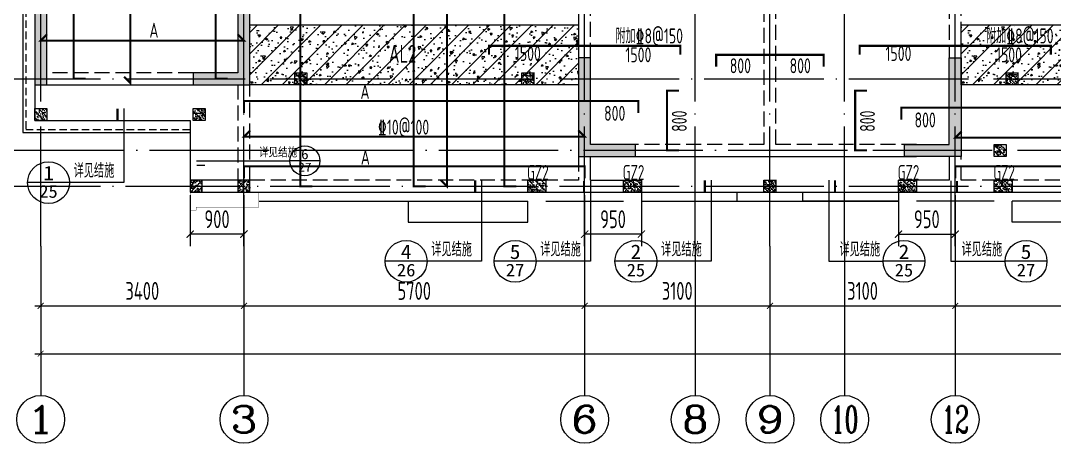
# Model space of a CAD drawing. Extents: x 826826 to 1642106, y -156213 to 399140.
# Drawn here: x 1285426 to 1302719, y 253626 to 260697 of the extents above; entities that cross this region are included whole.
import ezdxf
from ezdxf.enums import TextEntityAlignment as Align

# ---------------------------------------------------------------- set-up
doc = ezdxf.new("R2010")
doc.units = 0
doc.header["$LTSCALE"] = 1000
for name, pattern in [('DASH', [0.35, 0.25, -0.1]), ('DOTE', [2.42, 2, -0.2, 0.02, -0.2]), ('HIDDEN', [0.375, 0.25, -0.125])]:
    doc.linetypes.add(name, pattern=pattern)
doc.layers.get('0').update_dxf_attribs({"linetype": 'CONTINUOUS'})
doc.layers.get('DEFPOINTS').update_dxf_attribs({"linetype": 'CONTINUOUS'})
for name, color, linetype in [('A-AXIS', 1, 'CONTINUOUS'), ('A-DOTE', 10, 'DOTE'), ('AXIS_TEXT', 4, 'CONTINUOUS'), ('BEAM', 4, 'DASH'), ('DIM_IDEN', 67, 'CONTINUOUS'), ('PUB_TEXT', 2, 'CONTINUOUS'), ('ROOF', 183, 'CONTINUOUS'), ('S-B板边线', 2, 'CONTINUOUS'), ('S-B板配筋', 6, 'CONTINUOUS'), ('S-B板配筋号', 7, 'CONTINUOUS'), ('S-L主梁线', 4, 'DASH'), ('S-Q墙填充', 252, 'CONTINUOUS'), ('S-Q墙实线', 6, 'CONTINUOUS'), ('S-Q墙标注', 3, 'CONTINUOUS'), ('S-Y一般标注', 3, 'CONTINUOUS'), ('S-构造柱', 212, 'CONTINUOUS'), ('S-构造柱编号', 130, 'CONTINUOUS'), ('TEXT', 2, 'CONTINUOUS'), ('看线', 251, 'CONTINUOUS')]:
    doc.layers.add(name, color=color, linetype=linetype)
doc.layers.add('配箍校核', color=34, linetype='CONTINUOUS', plot=False)
doc.styles.add('_TCH_AXIS', font='COMPLEX', dxfattribs={"bigfont": 'GBCBIG'})
doc.styles.add('_TCH_LABEL', font='simhei.ttf')
doc.styles.add('COMPLEX', font='COMPLEX')
doc.styles.add('TSSD_DIMENSION', font='Tssdeng.shx', dxfattribs={"width": 0.7, "bigfont": 'tssdchn.shx'})
doc.styles.add('TSSD_REIN', font='tssdeng.shx', dxfattribs={"width": 0.7, "height": 300, "bigfont": 'tssdchn.shx'})
doc.styles.add('结构文字', font='zstxt.shx', dxfattribs={"width": 0.7, "bigfont": 'zshz.shx'})
doc.dimstyles.new('STRUCK', dxfattribs={"dimtxt": 400, "dimasz": 121, "dimexe": 200, "dimexo": 150, "dimgap": 115, "dimtad": 1, "dimdec": 0, "dimdsep": 46, "dimtxsty": '结构文字', "dimblk": 'ARCHTICK', "dimcen": 400, "dimclrd": 3, "dimclre": 3, "dimclrt": 7, "dimadec": 0, "dimazin": 0, "dimtfac": 1, "dimtdec": 0, "dimtix": 1, "dimtmove": 2, "dimatfit": 3, "dimldrblk": '_DIMX', "dimfxl": 0, "dimtolj": 1, "dimtzin": 0, "dimarcsym": 0})
doc.dimstyles.new('TSSD_100_100$0', dxfattribs={"dimtxt": 300, "dimasz": 80, "dimexe": 100, "dimexo": 250, "dimgap": 100, "dimtad": 1, "dimdec": 0, "dimzin": 0, "dimdsep": 46, "dimtxsty": 'TSSD_DIMENSION', "dimblk": 'ARCHTICK', "dimcen": 0, "dimdle": 100, "dimclrd": 3, "dimclre": 3, "dimclrt": 7, "dimadec": 0, "dimazin": 0, "dimtfac": 1, "dimtdec": 0, "dimtix": 1, "dimtmove": 2, "dimatfit": 3, "dimldrblk": 'ARCHTICK', "dimfxl": 0, "dimtolj": 1, "dimtzin": 0, "dimarcsym": 0})

# ---------------------------------------------------------------- blocks, each defined once
blk = doc.blocks.new('_ArchTick')
at = {"color": 0, "linetype": 'ByBlock', "const_width": 0.15}
blk.add_lwpolyline([(-0.5, -0.5), (0.5, 0.5)], dxfattribs=at)
blk = doc.blocks.new('*D60')
at = {"layer": 'DEFPOINTS', "color": 0}
for p in [(740721, 333282), (744121, 333282), (744121, 332282)]:
    blk.add_point(p, dxfattribs=at)
at = {"layer": 'S-Y一般标注', "color": 0, "lineweight": -2}
for p, q in [((740721, 333032), (740721, 332182)), ((744121, 333032), (744121, 332182)), ((740621, 332282), (744221, 332282))]:
    blk.add_line(p, q, dxfattribs=at)
at = {"layer": 'S-Y一般标注', "color": 0, "lineweight": -2, "xscale": 100, "yscale": 100, "zscale": 100, "rotation": 180}
blk.add_blockref('_ArchTick', (740721, 332282), dxfattribs=at)
at = {"layer": 'S-Y一般标注', "color": 0, "lineweight": -2, "xscale": 100, "yscale": 100, "zscale": 100}
blk.add_blockref('_ArchTick', (744121, 332282), dxfattribs=at)
at = {"layer": 'S-Y一般标注', "color": 7, "insert": (742421, 332532), "char_height": 300, "attachment_point": 5, "style": 'TSSD_DIMENSION'}
blk.add_mtext('\\A1;3400', dxfattribs=at)
blk = doc.blocks.new('*D61')
at = {"layer": 'DEFPOINTS', "color": 0}
for p in [(744121, 333282), (749821, 333282), (749821, 332282)]:
    blk.add_point(p, dxfattribs=at)
at = {"layer": 'S-Y一般标注', "color": 0, "lineweight": -2}
for p, q in [((744121, 333032), (744121, 332182)), ((749821, 333032), (749821, 332182)), ((744021, 332282), (749921, 332282))]:
    blk.add_line(p, q, dxfattribs=at)
at = {"layer": 'S-Y一般标注', "color": 0, "lineweight": -2, "xscale": 100, "yscale": 100, "zscale": 100, "rotation": 180}
blk.add_blockref('_ArchTick', (744121, 332282), dxfattribs=at)
at = {"layer": 'S-Y一般标注', "color": 0, "lineweight": -2, "xscale": 100, "yscale": 100, "zscale": 100}
blk.add_blockref('_ArchTick', (749821, 332282), dxfattribs=at)
at = {"layer": 'S-Y一般标注', "color": 7, "insert": (746971, 332532), "char_height": 300, "attachment_point": 5, "style": 'TSSD_DIMENSION'}
blk.add_mtext('\\A1;5700', dxfattribs=at)
blk = doc.blocks.new('*D62')
at = {"layer": 'DEFPOINTS', "color": 0}
for p in [(749821, 333282), (752921, 333282), (752921, 332282)]:
    blk.add_point(p, dxfattribs=at)
at = {"layer": 'S-Y一般标注', "color": 0, "lineweight": -2}
for p, q in [((749821, 333032), (749821, 332182)), ((752921, 333032), (752921, 332182)), ((749721, 332282), (753021, 332282))]:
    blk.add_line(p, q, dxfattribs=at)
at = {"layer": 'S-Y一般标注', "color": 0, "lineweight": -2, "xscale": 100, "yscale": 100, "zscale": 100, "rotation": 180}
blk.add_blockref('_ArchTick', (749821, 332282), dxfattribs=at)
at = {"layer": 'S-Y一般标注', "color": 0, "lineweight": -2, "xscale": 100, "yscale": 100, "zscale": 100}
blk.add_blockref('_ArchTick', (752921, 332282), dxfattribs=at)
at = {"layer": 'S-Y一般标注', "color": 7, "insert": (751371, 332532), "char_height": 300, "attachment_point": 5, "style": 'TSSD_DIMENSION'}
blk.add_mtext('\\A1;3100', dxfattribs=at)
blk = doc.blocks.new('*D63')
at = {"layer": 'DEFPOINTS', "color": 0}
for p in [(752921, 333282), (756021, 333282), (756021, 332282)]:
    blk.add_point(p, dxfattribs=at)
at = {"layer": 'S-Y一般标注', "color": 0, "lineweight": -2}
for p, q in [((752921, 333032), (752921, 332182)), ((756021, 333032), (756021, 332182)), ((752821, 332282), (756121, 332282))]:
    blk.add_line(p, q, dxfattribs=at)
at = {"layer": 'S-Y一般标注', "color": 0, "lineweight": -2, "xscale": 100, "yscale": 100, "zscale": 100, "rotation": 180}
blk.add_blockref('_ArchTick', (752921, 332282), dxfattribs=at)
at = {"layer": 'S-Y一般标注', "color": 0, "lineweight": -2, "xscale": 100, "yscale": 100, "zscale": 100}
blk.add_blockref('_ArchTick', (756021, 332282), dxfattribs=at)
at = {"layer": 'S-Y一般标注', "color": 7, "insert": (754471, 332532), "char_height": 300, "attachment_point": 5, "style": 'TSSD_DIMENSION'}
blk.add_mtext('\\A1;3100', dxfattribs=at)
blk = doc.blocks.new('*D64')
at = {"layer": 'DEFPOINTS', "color": 0}
for p in [(756021, 333282), (761721, 333282), (761721, 332282)]:
    blk.add_point(p, dxfattribs=at)
at = {"layer": 'S-Y一般标注', "color": 0, "lineweight": -2}
for p, q in [((756021, 333032), (756021, 332182)), ((761721, 333032), (761721, 332182)), ((755921, 332282), (761821, 332282))]:
    blk.add_line(p, q, dxfattribs=at)
at = {"layer": 'S-Y一般标注', "color": 0, "lineweight": -2, "xscale": 100, "yscale": 100, "zscale": 100, "rotation": 180}
blk.add_blockref('_ArchTick', (756021, 332282), dxfattribs=at)
at = {"layer": 'S-Y一般标注', "color": 0, "lineweight": -2, "xscale": 100, "yscale": 100, "zscale": 100}
blk.add_blockref('_ArchTick', (761721, 332282), dxfattribs=at)
at = {"layer": 'S-Y一般标注', "color": 7, "insert": (758871, 332532), "char_height": 300, "attachment_point": 5, "style": 'TSSD_DIMENSION'}
blk.add_mtext('\\A1;5700', dxfattribs=at)
blk = doc.blocks.new('*D66')
at = {"layer": 'DEFPOINTS', "color": 0}
for p in [(740721, 333282), (789521, 333282), (789521, 331482)]:
    blk.add_point(p, dxfattribs=at)
at = {"layer": 'S-Y一般标注', "color": 0, "lineweight": -2}
for p, q in [((740721, 333032), (740721, 331382)), ((789521, 333032), (789521, 331382)), ((740621, 331482), (789621, 331482))]:
    blk.add_line(p, q, dxfattribs=at)
at = {"layer": 'S-Y一般标注', "color": 0, "lineweight": -2, "xscale": 100, "yscale": 100, "zscale": 100, "rotation": 180}
blk.add_blockref('_ArchTick', (740721, 331482), dxfattribs=at)
at = {"layer": 'S-Y一般标注', "color": 0, "lineweight": -2, "xscale": 100, "yscale": 100, "zscale": 100}
blk.add_blockref('_ArchTick', (789521, 331482), dxfattribs=at)
at = {"layer": 'S-Y一般标注', "color": 7, "insert": (765121, 331732), "char_height": 300, "attachment_point": 5, "style": 'TSSD_DIMENSION'}
blk.add_mtext('\\A1;48800', dxfattribs=at)
blk = doc.blocks.new('_AXISO')
blk.add_circle((0, 0), 0.5)
at = {"layer": 'AXIS_TEXT', "style": 'COMPLEX', "width": 1.041667}
blk.add_attdef('A', text='', height=0.56, dxfattribs=at).set_placement((-0.25, -0.28), (0.25, -0.28), align=Align.FIT)
blk = doc.blocks.new('20210802.04393463')
at = {"color": 30, "const_width": 8}
blk.add_lwpolyline([(2800, 500), (2800, 200), (2900, 200), (2900, 250), (3950, 250), (3950, 500)], dxfattribs=at)
at = {"layer": '看线', "color": 201}
blk.add_lwpolyline([(10000, 12200), (10000, 10350), (10800, 10350), (10800, 8700), (9700, 8700), (9700, 9800), (7300, 9800), (7300, 10800), (1800, 10800), (1800, 9800), (0, 9800), (0, 1500), (2800, 1500)], dxfattribs=at)
at = {"layer": '看线', "color": 201, "linetype": 'HIDDEN', "ltscale": 0.5}
blk.add_lwpolyline([(10050, 12200), (10050, 10400), (10850, 10400), (10850, 8650), (9650, 8650), (9650, 9750), (7250, 9750), (7250, 10750), (1850, 10750), (1850, 9750), (50, 9750), (50, 1550), (2800, 1550)], dxfattribs=at)
at = {"layer": '看线', "color": 202, "ltscale": 0.5}
for points in [[(2800, 1500), (2800, 500)], [(3950, 350), (8450, 350)], [(6450, 350), (6450, 0), (8450, 0), (8450, 350)], [(8750, 350), (10050, 350)], [(10350, 500), (10350, 350), (11950, 350), (11950, 500)], [(10350, 350), (14650, 350)], [(14650, 500), (14650, 350), (13050, 350), (13050, 500)], [(16250, 350), (14950, 350)], [(18550, 350), (18550, 0), (16550, 0), (16550, 350)], [(21050, 350), (16550, 350)]]:
    blk.add_lwpolyline(points, dxfattribs=at)
blk = doc.blocks.new('20210805.12141193')
at = {"layer": 'DIM_IDEN'}
for p, q in [((3706, 3405), (3706, 2166)), ((4923, 2530), (5370, 2530)), ((5370, 2530), (6486, 2530)), ((6986, 2530), (6486, 2530)), ((2797, 2166), (2097, 2166)), ((3706, 2166), (2797, 2166)), ((9689, 2205), (9689, 850)), ((11512, 2195), (11512, 850)), ((13532, 2205), (13532, 850)), ((15499, 2205), (15499, 850)), ((17542, 2195), (17542, 850)), ((8780, 850), (8080, 850)), ((9689, 850), (8780, 850)), ((10603, 850), (9903, 850)), ((11512, 850), (10603, 850)), ((12623, 850), (11923, 850)), ((13532, 850), (12623, 850)), ((15499, 850), (16408, 850)), ((17108, 850), (16408, 850)), ((17542, 850), (18451, 850)), ((19151, 850), (18451, 850))]:
    blk.add_line(p, q, dxfattribs=at)
for points, const_width in [([(3601, 3405), (3601, 3205)], 35), ([(4923, 2455), (5066, 2455)], 25), ([(9584, 2205), (9584, 2005)], 35), ([(11407, 2195), (11407, 1995)], 35), ([(13427, 2205), (13427, 2005)], 35), ([(15604, 2205), (15604, 2005)], 35), ([(17647, 2195), (17647, 1995)], 35)]:
    blk.add_lwpolyline(points, dxfattribs=dict(at, const_width=const_width))
for centre, radius in [((6736, 2530), 250), ((2447, 2166), 350), ((8430, 850), 350), ((10253, 850), 350), ((12273, 850), 350), ((16758, 850), 350), ((18801, 850), 350)]:
    blk.add_circle(centre, radius, dxfattribs=at)
at = {"layer": 'PUB_TEXT', "style": '_TCH_AXIS'}
for height, p in [(168.8, (5965, 2589)), (236.3, (2867, 2249)), (236.3, (8850, 933)), (236.3, (10673, 933)), (236.3, (12694, 933)), (236.3, (15679, 933)), (236.3, (17721, 933))]:
    blk.add_text('详见结施', height=height, dxfattribs=at).set_placement(p)
at = {"layer": 'PUB_TEXT', "style": '_TCH_LABEL'}
for s, height, width, p, p2 in [('6', 173, 1.011364, (6673, 2558), (6799, 2558)), ('1', 241, 1.034884, (2357, 2205), (2537, 2205)), ('27', 151.1, 1.022989, (6625, 2350), (6847, 2350)), ('25', 212.7, 1.00565, (2293, 1913), (2601, 1913)), ('4', 241, 1.034884, (8340, 889), (8520, 889)), ('5', 241, 1.028902, (10163, 889), (10342, 889)), ('2', 241, 1.022989, (12185, 889), (12362, 889)), ('2', 241, 1.022989, (16669, 889), (16847, 889)), ('5', 241, 1.028902, (18711, 889), (18890, 889)), ('26', 211.6, 1.022989, (8274, 598), (8586, 598)), ('27', 211.6, 1.022989, (10097, 598), (10408, 598)), ('25', 212.7, 1.00565, (12120, 597), (12427, 597)), ('25', 212.7, 1.00565, (16604, 597), (16912, 597)), ('27', 211.6, 1.022989, (18645, 598), (18956, 598))]:
    blk.add_text(s, height=height, dxfattribs=dict(at, width=width)).set_placement(p, p2, align=Align.FIT)
blk = doc.blocks.new('20210810.05000656')
at = {"layer": 'S-Q墙填充'}
h = blk.add_hatch(color=252, dxfattribs=at)
h.dxf.hatch_style = 1
h.paths.add_polyline_path([(-1468088, -61433), (-1468088, -59783), (-1468288, -59783), (-1468288, -61433)])
h = blk.add_hatch(color=252, dxfattribs=at)
h.dxf.hatch_style = 1
h.paths.add_polyline_path([(-1464688, -59783), (-1464888, -59783), (-1464888, -59783), (-1464888, -61233), (-1465538, -61233), (-1465638, -61233), (-1465638, -61433), (-1465638, -61433), (-1465538, -61433), (-1464688, -61433)])
h = blk.add_hatch(color=252, dxfattribs=at)
h.dxf.hatch_style = 1
h.paths.add_polyline_path([(-1459188, -62633), (-1458238, -62633), (-1458238, -62433), (-1458988, -62433), (-1458988, -60983), (-1459188, -60983)])
h = blk.add_hatch(color=252, dxfattribs=at)
h.dxf.hatch_style = 1
h.paths.add_polyline_path([(-1452788, -62633), (-1453738, -62633), (-1453738, -62433), (-1452988, -62433), (-1452988, -60983), (-1452788, -60983)])
at = {"layer": 'S-L主梁线', "linetype": 'DASH', "lineweight": 18}
for p, q in [((-1459188, -57033), (-1459188, -60983)), ((-1458988, -60983), (-1458988, -56933)), ((-1452988, -56933), (-1452988, -60983)), ((-1452788, -60983), (-1452788, -57033)), ((-1456088, -59433), (-1456088, -62433)), ((-1455888, -62433), (-1455888, -59433)), ((-1465638, -61233), (-1468088, -61233)), ((-1464888, -61433), (-1464888, -63033)), ((-1464688, -63033), (-1464688, -61433)), ((-1456088, -62433), (-1458438, -62433)), ((-1453538, -62433), (-1455888, -62433)), ((-1459188, -62633), (-1459188, -63033)), ((-1452788, -63033), (-1452788, -62633)), ((-1459188, -63033), (-1464688, -63033)), ((-1447288, -63033), (-1452788, -63033))]:
    blk.add_line(p, q, dxfattribs=at)
at = {"layer": 'S-L主梁线', "linetype": 'ByBlock', "lineweight": 18}
for p, q in [((-1468088, -61433), (-1465638, -61433)), ((-1458988, -63033), (-1458988, -62633)), ((-1458438, -62633), (-1455988, -62633)), ((-1455988, -62633), (-1453538, -62633)), ((-1452988, -62633), (-1452988, -63033)), ((-1465688, -63033), (-1465688, -63233)), ((-1464888, -63033), (-1465688, -63033)), ((-1458988, -63033), (-1458138, -63033)), ((-1458138, -63233), (-1458138, -63033)), ((-1452988, -63033), (-1453838, -63033)), ((-1453838, -63233), (-1453838, -63033)), ((-1465688, -63233), (-1458138, -63233)), ((-1453838, -63233), (-1446288, -63233))]:
    blk.add_line(p, q, dxfattribs=at)
at = {"layer": 'S-Q墙实线'}
for points in [[(-1468088, -61433), (-1468088, -59783), (-1468288, -59783), (-1468288, -61433)], [(-1465638, -61433), (-1464688, -61433), (-1464688, -59783), (-1464888, -59783), (-1464888, -61233), (-1465638, -61233), (-1465638, -61233), (-1465638, -61433)], [(-1459188, -62633), (-1458238, -62633), (-1458238, -62433), (-1458988, -62433), (-1458988, -60983), (-1459188, -60983)], [(-1452788, -62633), (-1453738, -62633), (-1453738, -62433), (-1452988, -62433), (-1452988, -60983), (-1452788, -60983)]]:
    blk.add_lwpolyline(points, close=True, dxfattribs=at)
blk = doc.blocks.new('20210810.05042432')
at = {"layer": 'S-B板边线'}
for points in [[(-1468288, -61433), (-1468288, -62033), (-1465688, -62033), (-1465688, -63233), (-1464888, -63233)], [(-1458988, -63233), (-1452988, -63233)]]:
    blk.add_lwpolyline(points, dxfattribs=at)
blk = doc.blocks.new('20210730.02141516')
at = {"layer": 'S-构造柱'}
h = blk.add_hatch(dxfattribs=at)
h.set_pattern_fill('ARMORED', color=256, scale=15, angle=-90, style=0)
h.set_pattern_definition([(320, (-154189.41, 3278673.45), (-9.4128202, -107.5890274), [11.25, -123.75]), (265, (-154189.41, 3278673.45), (112.82882, 20.8127), [9, -99]), (10.4514, (-154190.19, 3278664.49), (103.4159313, -86.7764073), [9.5610285, -105.1713168]), (316.1842, (-154159.41, 3278673.45), (-24.827852, -160.0861573), [16.875, -185.625]), (6.6356, (-154161.48, 3278660.11), (146.117681, -140.199406), [14.341543, -157.75695]), (261.1842, (-154159.41, 3278673.45), (146.11779, -140.199292), [13.5, -148.5]), (291, (-154166.91, 3278658.45), (-60.3928336, -89.5360578), [11.25, -123.75]), (236, (-154166.91, 3278658.45), (108.7725068, -36.4972998), [9, -99]), (341.4514, (-154171.94, 3278650.99), (48.3795745, -126.0333943), [9.5610285, -105.1713168]), (307.5, (-154189.41, 3278673.454), (49.93407807, -1.8239783), [0, -97.8, 0, -100.5, 0, -99.375]), (277.5, (-154189.41, 3278673.454), (59.1617568, -39.4604306), [0, -57.3, 0, -95.55, 0, -37.875]), (237.5, (-154189.41, 3278706.904), (-3.38323076, -80.07336543), [0, -37.5, 0, -117, 0, -155.25]), (227.5, (-154189.41, 3278721.904), (15.0157473, -87.4779254), [0, -48.75, 0, -77.7, 0, -110.25]), (315, (-154189.41, 3278673.454), (53.0330086, 53.0330086), [])])
h.paths.add_polyline_path([(200, 200), (200, 0), (0, 0), (0, 200)])
blk.add_lwpolyline([(200, 200), (200, 0), (0, 0), (0, 200)], close=True, dxfattribs=at)
blk = doc.blocks.new('20210809.18224761')
at = {"layer": 'S-构造柱'}
h = blk.add_hatch(dxfattribs=at)
h.set_pattern_fill('ARMORED', color=256, scale=15, angle=-90, style=0)
h.set_pattern_definition([(320, (-154189.41, 3278673.45), (-9.4128202, -107.5890274), [11.25, -123.75]), (265, (-154189.41, 3278673.45), (112.82882, 20.8127), [9, -99]), (10.4514, (-154190.19, 3278664.49), (103.4159313, -86.7764073), [9.5610285, -105.1713168]), (316.1842, (-154159.41, 3278673.45), (-24.827852, -160.0861573), [16.875, -185.625]), (6.6356, (-154161.48, 3278660.11), (146.117681, -140.199406), [14.341543, -157.75695]), (261.1842, (-154159.41, 3278673.45), (146.11779, -140.199292), [13.5, -148.5]), (291, (-154166.91, 3278658.45), (-60.3928336, -89.5360578), [11.25, -123.75]), (236, (-154166.91, 3278658.45), (108.7725068, -36.4972998), [9, -99]), (341.4514, (-154171.94, 3278650.99), (48.3795745, -126.0333943), [9.5610285, -105.1713168]), (307.5, (-154189.41, 3278673.454), (49.93407807, -1.8239783), [0, -97.8, 0, -100.5, 0, -99.375]), (277.5, (-154189.41, 3278673.454), (59.1617568, -39.4604306), [0, -57.3, 0, -95.55, 0, -37.875]), (237.5, (-154189.41, 3278706.904), (-3.38323076, -80.07336543), [0, -37.5, 0, -117, 0, -155.25]), (227.5, (-154189.41, 3278721.904), (15.0157473, -87.4779254), [0, -48.75, 0, -77.7, 0, -110.25]), (315, (-154189.41, 3278673.454), (53.0330086, 53.0330086), [])])
h.paths.add_polyline_path([(300, 200), (300, 0), (0, 0), (0, 200)])
blk.add_lwpolyline([(300, 200), (300, 0), (0, 0), (0, 200)], close=True, dxfattribs=at)
blk = doc.blocks.new('20210809.18235135')
at = {"layer": '配箍校核'}
blk.add_blockref('20210809.18224761', (12, 0), dxfattribs=at)
at = {"layer": 'S-构造柱编号', "color": 2, "linetype": 'ByBlock', "style": 'TSSD_REIN', "width": 0.65}
blk.add_text('GZ2', height=250, dxfattribs=at).set_placement((0, 206, 0))
blk = doc.blocks.new('*D2644')
at = {"layer": 'DEFPOINTS', "color": 0}
for p in [(1288261, 257926), (1289161, 257926), (1288261, 257126)]:
    blk.add_point(p, dxfattribs=at)
at = {"layer": 'S-Q墙标注', "color": 3, "lineweight": -2}
for p, q in [((1288261, 257776), (1288261, 256926)), ((1289161, 257776), (1289161, 256926)), ((1289161, 257126), (1288261, 257126))]:
    blk.add_line(p, q, dxfattribs=at)
at = {"layer": 'S-Q墙标注', "color": 3, "lineweight": -2, "xscale": 121, "yscale": 121, "zscale": 121, "rotation": 180}
blk.add_blockref('_ArchTick', (1288261, 257126), dxfattribs=at)
at = {"layer": 'S-Q墙标注', "color": 3, "lineweight": -2, "xscale": 121, "yscale": 121, "zscale": 121}
blk.add_blockref('_ArchTick', (1289161, 257126), dxfattribs=at)
at = {"layer": 'S-Q墙标注', "color": 7, "insert": (1288711, 257376), "char_height": 300, "attachment_point": 5, "style": 'TSSD_REIN'}
blk.add_mtext('\\A1;900', dxfattribs=at)
blk = doc.blocks.new('_DIMX')
blk.add_line((-150, 0), (150, 0))
at = {"const_width": 50}
blk.add_lwpolyline([(-70, -70), (70, 70)], dxfattribs=at)
blk = doc.blocks.new('*D2645')
at = {"layer": 'DEFPOINTS', "color": 0}
for p in [(1294861, 257926), (1295811, 257926), (1294861, 257126)]:
    blk.add_point(p, dxfattribs=at)
at = {"layer": 'S-Q墙标注', "color": 3, "lineweight": -2}
for p, q in [((1294861, 257776), (1294861, 256926)), ((1295811, 257776), (1295811, 256926)), ((1295811, 257126), (1294861, 257126))]:
    blk.add_line(p, q, dxfattribs=at)
at = {"layer": 'S-Q墙标注', "color": 3, "lineweight": -2, "xscale": 121, "yscale": 121, "zscale": 121, "rotation": 180}
blk.add_blockref('_ArchTick', (1294861, 257126), dxfattribs=at)
at = {"layer": 'S-Q墙标注', "color": 3, "lineweight": -2, "xscale": 121, "yscale": 121, "zscale": 121}
blk.add_blockref('_ArchTick', (1295811, 257126), dxfattribs=at)
at = {"layer": 'S-Q墙标注', "color": 7, "insert": (1295336, 257376), "char_height": 300, "attachment_point": 5, "style": 'TSSD_REIN'}
blk.add_mtext('\\A1;950', dxfattribs=at)
blk = doc.blocks.new('*D2647')
at = {"layer": 'DEFPOINTS', "color": 0}
for p in [(1300111, 257926), (1301061, 257926), (1301061, 257126)]:
    blk.add_point(p, dxfattribs=at)
at = {"layer": 'S-Q墙标注', "color": 3, "lineweight": -2}
for p, q in [((1300111, 257776), (1300111, 256926)), ((1301061, 257776), (1301061, 256926)), ((1300111, 257126), (1301061, 257126))]:
    blk.add_line(p, q, dxfattribs=at)
at = {"layer": 'S-Q墙标注', "color": 3, "lineweight": -2, "xscale": 121, "yscale": 121, "zscale": 121, "rotation": 180}
blk.add_blockref('_ArchTick', (1300111, 257126), dxfattribs=at)
at = {"layer": 'S-Q墙标注', "color": 3, "lineweight": -2, "xscale": 121, "yscale": 121, "zscale": 121}
blk.add_blockref('_ArchTick', (1301061, 257126), dxfattribs=at)
at = {"layer": 'S-Q墙标注', "color": 7, "insert": (1300586, 257376), "char_height": 300, "attachment_point": 5, "style": 'TSSD_REIN'}
blk.add_mtext('\\A1;950', dxfattribs=at)
blk = doc.blocks.new('20210801.08473688')
at = {"layer": 'A-AXIS'}
for p, q in [((4300, 3300), (4300, 800)), ((7700, 3300), (7700, 800)), ((13400, 3300), (13400, 800)), ((15250, 3300), (15250, 800)), ((16500, 3300), (16500, 800)), ((17750, 3300), (17750, 800)), ((19600, 3300), (19600, 800))]:
    blk.add_line(p, q, dxfattribs=at)
at = {"layer": 'A-DOTE'}
for p, q in [((4300, 3300), (4300, 19800)), ((13400, 3300), (13400, 19800)), ((19600, 3300), (19600, 19800)), ((7700, 3300), (7700, 10500)), ((15250, 3300), (15250, 10200)), ((17750, 3300), (17750, 10200)), ((16500, 3300), (16500, 8100)), ((3300, 6100), (54100, 6100)), ((54100, 4900), (3300, 4900)), ((3300, 4300), (54100, 4300))]:
    blk.add_line(p, q, dxfattribs=at)
at = {"layer": 'A-AXIS'}
ref = blk.add_blockref('_AXISO', (4300, 400), dxfattribs=dict(at, xscale=800, yscale=800, zscale=800))
ref.add_attrib('A', '1', dxfattribs={"layer": 'AXIS_TEXT', "height": 452.5, "style": '_TCH_AXIS', "width": 2.333333}).set_placement((4073.7, 173.7), (4526.3, 173.7), align=Align.FIT)
ref = blk.add_blockref('_AXISO', (7700, 400), dxfattribs=dict(at, xscale=800, yscale=800, zscale=800))
ref.add_attrib('A', '3', dxfattribs={"layer": 'AXIS_TEXT', "height": 452.5, "style": '_TCH_AXIS', "width": 1.5}).set_placement((7473.7, 173.7), (7926.3, 173.7), align=Align.FIT)
ref = blk.add_blockref('_AXISO', (13400, 400), dxfattribs=dict(at, xscale=800, yscale=800, zscale=800))
ref.add_attrib('A', '6', dxfattribs={"layer": 'AXIS_TEXT', "height": 452.5, "style": '_TCH_AXIS', "width": 1.5}).set_placement((13173.7, 173.7), (13626.3, 173.7), align=Align.FIT)
ref = blk.add_blockref('_AXISO', (15250, 400), dxfattribs=dict(at, xscale=800, yscale=800, zscale=800))
ref.add_attrib('A', '8', dxfattribs={"layer": 'AXIS_TEXT', "height": 452.5, "style": '_TCH_AXIS', "width": 1.5}).set_placement((15023.7, 173.7), (15476.3, 173.7), align=Align.FIT)
ref = blk.add_blockref('_AXISO', (16500, 400), dxfattribs=dict(at, xscale=800, yscale=800, zscale=800))
ref.add_attrib('A', '9', dxfattribs={"layer": 'AXIS_TEXT', "height": 452.5, "style": '_TCH_AXIS', "width": 1.5}).set_placement((16273.7, 173.7), (16726.3, 173.7), align=Align.FIT)
ref = blk.add_blockref('_AXISO', (17750, 400), dxfattribs=dict(at, xscale=800, yscale=800, zscale=800))
ref.add_attrib('A', '10', dxfattribs={"layer": 'AXIS_TEXT', "height": 452.55, "style": '_TCH_AXIS', "width": 0.724138}).set_placement((17523.7, 173.7), (17976.3, 173.7), align=Align.FIT)
ref = blk.add_blockref('_AXISO', (19600, 400), dxfattribs=dict(at, xscale=800, yscale=800, zscale=800))
ref.add_attrib('A', '12', dxfattribs={"layer": 'AXIS_TEXT', "height": 452.55, "style": '_TCH_AXIS', "width": 0.724138}).set_placement((19373.7, 173.7), (19826.3, 173.7), align=Align.FIT)
at = {"layer": 'S-Y一般标注'}
for p1, p2, distance, picture, middle in [((4300, 3300), (7700, 3300), -1000, '*D60', (6000, 2550)), ((4300, 3300), (53100, 3300), -1800, '*D66', (28700, 1750)), ((7700, 3300), (13400, 3300), -1000, '*D61', (10550, 2550)), ((13400, 3300), (16500, 3300), -1000, '*D62', (14950, 2550)), ((16500, 3300), (19600, 3300), -1000, '*D63', (18050, 2550)), ((19600, 3300), (25300, 3300), -1000, '*D64', (22450, 2550))]:
    dim = blk.add_aligned_dim(p1=p1, p2=p2, distance=distance, dimstyle='TSSD_100_100$0', override={"dimasz": 100, "dimclrd": 0, "dimclre": 0}, dxfattribs=at)
    dim.commit()
    dim.dimension.update_dxf_attribs({"geometry": picture, "text_midpoint": middle, "insert": (-736421.3, -329982)})

msp = doc.modelspace()

# ---------------------------------------------------------------- hatches: boundary and pattern name
at = {"layer": 'BEAM', "linetype": 'ByBlock'}
h = msp.add_hatch(dxfattribs=at)
h.set_pattern_fill('ARMORED', color=252, scale=50, angle=180, style=0)
h.set_pattern_definition([(230, (1071589.87, 2174047.63), (-358.63009, 31.376067), [37.5, -412.5]), (175, (1071589.87, 2174047.63), (69.37567, -376.09607), [30, -330]), (280.4514, (1071560, 2174050.24), (-289.25469, -344.71977), [31.870095, -350.571056]), (226.1842, (1071589.87, 2173947.63), (-533.62052, 82.75951), [56.25, -618.75]), (276.6356, (1071545.4, 2173954.5), (-467.33135, -487.05894), [47.80514, -525.8565]), (171.1842, (1071589.9, 2173947.6), (-467.33097, -487.0593), [45, -495]), (201, (1071539.87, 2173972.63), (-298.453526, 201.309445), [37.5, -412.5]), (146, (1071539.87, 2173972.63), (-121.657666, -362.57502), [30, -330]), (251.4514, (1071515, 2173989.4), (-420.111314, -161.26525), [31.870095, -350.571056]), (217.5, (1071589.87, 2174047.63), (-6.079928, -166.446927), [0, -326, 0, -335, 0, -331.25]), (187.5, (1071589.87, 2174047.63), (-131.534769, -197.205856), [0, -191, 0, -318.5, 0, -126.25]), (147.5, (1071701.37, 2174047.63), (-266.911218, 11.277436), [0, -125, 0, -390, 0, -517.5]), (137.5, (1071751.37, 2174047.63), (-291.593085, -50.05249), [0, -162.5, 0, -259, 0, -367.5]), (225, (1071589.87, 2174047.63), (176.776695, -176.776695), [])])
h.paths.add_polyline_path([(1294761.01, 259626.32), (1289261.01, 259626.32), (1289261.01, 260626.32), (1294761.01, 260626.32)])
h = msp.add_hatch(dxfattribs=at)
h.set_pattern_fill('ARMORED', color=252, scale=50, angle=180, style=0)
h.set_pattern_definition([(230, (1083489.87, 2174047.63), (-358.63009, 31.376067), [37.5, -412.5]), (175, (1083489.87, 2174047.63), (69.37567, -376.09607), [30, -330]), (280.4514, (1083460, 2174050.24), (-289.25469, -344.71977), [31.870095, -350.571056]), (226.1842, (1083489.87, 2173947.63), (-533.62052, 82.75951), [56.25, -618.75]), (276.6356, (1083445.4, 2173954.5), (-467.33135, -487.05894), [47.80514, -525.8565]), (171.1842, (1083489.87, 2173947.6), (-467.33097, -487.0593), [45, -495]), (201, (1083439.87, 2173972.63), (-298.453526, 201.309445), [37.5, -412.5]), (146, (1083439.87, 2173972.63), (-121.657666, -362.57502), [30, -330]), (251.4514, (1083415, 2173989.4), (-420.111314, -161.26525), [31.870095, -350.571056]), (217.5, (1083489.87, 2174047.63), (-6.079928, -166.446927), [0, -326, 0, -335, 0, -331.25]), (187.5, (1083489.87, 2174047.63), (-131.534769, -197.205856), [0, -191, 0, -318.5, 0, -126.25]), (147.5, (1083601.37, 2174047.63), (-266.911218, 11.277436), [0, -125, 0, -390, 0, -517.5]), (137.5, (1083651.37, 2174047.63), (-291.593085, -50.05249), [0, -162.5, 0, -259, 0, -367.5]), (225, (1083489.87, 2174047.63), (176.776695, -176.776695), [])])
h.paths.add_polyline_path([(1306661.01, 259626.32), (1301161.01, 259626.32), (1301161.01, 260626.32), (1306661.01, 260626.32)])

# ---------------------------------------------------------------- linework, layer by layer
for points in [[(1294761.01, 259626.32), (1289261.01, 259626.32), (1289261.01, 260626.32), (1294761.01, 260626.32)], [(1306661.01, 259626.32), (1301161.01, 259626.32), (1301161.01, 260626.32), (1306661.01, 260626.32)]]:
    msp.add_lwpolyline(points, close=True, dxfattribs=at)
at = {"layer": 'S-B板配筋', "lineweight": 35, "const_width": 35}
for points in [[(1286513.6, 259726.32), (1286313.6, 259726.32), (1286313.6, 266826.32), (1286513.6, 266826.32)], [(1288886.5, 259726.32), (1288686.5, 259726.32), (1288686.5, 265026.32), (1288886.5, 265026.32)], [(1290305.7, 257926.32), (1290105.7, 257926.32), (1290105.7, 265026.32), (1290305.7, 265026.32)], [(1293718.73, 257926.32), (1293518.73, 257926.32), (1293518.73, 264826.32), (1293718.73, 264826.32)], [(1292201.71, 257926.32), (1292001.71, 257926.32), (1292001.71, 264726.32), (1292201.71, 264726.32)], [(1287155.01, 259759.48), (1287261.08, 259653.42), (1287261.08, 264153.42), (1287155.01, 264047.35)], [(1292451.96, 258032.39), (1292558.03, 257926.32), (1292558.03, 264126.32), (1292451.96, 264020.26)], [(1285867.06, 260470.45), (1285760.99, 260364.38), (1289161, 260364.38), (1289054.94, 260470.45)], [(1293261.06, 260126.65), (1293261.06, 260276.65), (1296461.06, 260276.65), (1296461.06, 260126.65)], [(1299461.01, 260126.64), (1299461.01, 260276.64), (1302661.01, 260276.64), (1302661.01, 260126.64)], [(1297061.01, 259926.32), (1297061.01, 260126.32), (1298861, 260126.33), (1298861, 259926.33)], [(1296439.69, 258526.32), (1296239.69, 258526.32), (1296239.69, 259526.32), (1296439.69, 259526.32)], [(1299587.14, 258526.32), (1299387.14, 258526.32), (1299387.14, 259526.32), (1299587.14, 259526.32)], [(1295761.01, 259151.86), (1295761.01, 259351.86), (1289161, 259351.86), (1289161, 259151.86)], [(1300161, 259040.79), (1300161, 259240.79), (1306761.14, 259240.8), (1306761.14, 259040.8)], [(1289267.07, 258862.55), (1289161, 258756.48), (1294861.01, 258756.48), (1294754.94, 258862.55)], [(1306654.93, 258845.57), (1306761, 258739.51), (1301061, 258739.51), (1301167.06, 258845.57)], [(1289161, 258058.73), (1289161, 258258.73), (1294861, 258258.64), (1294861, 258058.64)], [(1306761, 258058.73), (1306761, 258258.73), (1301061.01, 258258.64), (1301061.01, 258058.64)]]:
    msp.add_lwpolyline(points, dxfattribs=at)

# ---------------------------------------------------------------- block references
at = {"layer": 'PUB_TEXT'}
msp.add_blockref('20210805.12141193', (1283445.12, 255821.69), dxfattribs=at)
at = {"layer": 'ROOF', "rotation": 359.9999999538236}
for p in [(1290011.01, 259626.32), (1285660.99, 259026.32), (1288311, 259026.32)]:
    msp.add_blockref('20210730.02141516', p, dxfattribs=at)
at = {"layer": 'ROOF'}
for p in [(1293811.01, 259626.32), (1301911, 259626.32), (1301711, 258426.32), (1297861, 257826.32)]:
    msp.add_blockref('20210730.02141516', p, dxfattribs=at)
at = {"layer": 'ROOF', "xscale": -1, "rotation": 4.61764226855621e-08}
for p in [(1288461.01, 257826.32), (1289261, 257826.32)]:
    msp.add_blockref('20210730.02141516', p, dxfattribs=at)
at = {"layer": 'S-B板边线'}
msp.add_blockref('20210810.05042432', (2753949.14, 321059.48), dxfattribs=at)
at = {"layer": 'S-Q墙填充'}
msp.add_blockref('20210810.05000656', (2753949.15, 321059.49), dxfattribs=at)
at = {"layer": 'S-Y一般标注'}
msp.add_blockref('20210801.08473688', (1281461, 253626.32), dxfattribs=at)
at = {"layer": '看线'}
msp.add_blockref('20210802.04393463', (1285460.99, 257326.31), dxfattribs=at)
at = {"layer": '配箍校核'}
for p in [(1293899.06, 257826.32), (1295499.06, 257826.32), (1300099.05, 257826.32), (1301699.06, 257826.32)]:
    msp.add_blockref('20210809.18235135', p, dxfattribs=at)

# ---------------------------------------------------------------- texts
at = {"layer": 'S-B板配筋号', "color": 1, "style": 'TSSD_REIN', "width": 0.7}
for s, p in [('A', (1287580.38, 260412.72)), ('附加%%1328@150', (1295380.4, 260317.2)), ('附加%%1328@150', (1301580.34, 260317.2)), ('%%13210@100', (1291402.23, 258791.09))]:
    msp.add_text(s, height=250, dxfattribs=at).set_placement(p)
at = {"layer": 'S-B板配筋号', "style": 'TSSD_REIN', "width": 0.7}
for s, p in [('1500', (1293911.4, 260273.62)), ('1500', (1300111.35, 260273.62)), ('1500', (1295760.45, 260251.32)), ('1500', (1301960.4, 260251.32)), ('800', (1297466.56, 260067.73)), ('800', (1298468.27, 260067.73)), ('800', (1295364.1, 259272.84)), ('800', (1300557.9, 259161.78))]:
    msp.add_text(s, height=250, dxfattribs=at).set_placement(p, align=Align.TOP_CENTER)
for p in [(1291111, 259387.53), (1291117.43, 258288.99)]:
    msp.add_text('A', height=250, dxfattribs=at).set_placement(p)
for p in [(1296319.69, 259016.12), (1299467.14, 259016.12)]:
    msp.add_text('800', height=250, rotation=449.999992, dxfattribs=at).set_placement(p, align=Align.TOP_CENTER)
at = {"layer": 'TEXT', "color": 1, "style": 'TSSD_REIN', "width": 0.7}
msp.add_text('AL2', height=300, dxfattribs=at).set_placement((1292045.73, 259992.44, 0), align=Align.RIGHT)

# ---------------------------------------------------------------- dimensions: what is measured, and where the dimension line sits
at = {"layer": 'S-Q墙标注'}
for base, p1, p2, picture, middle in [((1288260.76, 257126.33), (1289160.77, 257926.33), (1288260.76, 257926.33), '*D2644', (1288710.77, 257376.33)), ((1294860.77, 257126.33), (1295810.78, 257926.33), (1294860.77, 257926.33), '*D2645', (1295335.78, 257376.33))]:
    dim = msp.add_linear_dim(base=base, p1=p1, p2=p2, angle=180, dimstyle='STRUCK', override={"dimtxt": 300, "dimgap": 100, "dimtxsty": 'TSSD_REIN'}, dxfattribs=at)
    dim.commit()
    dim.dimension.update_dxf_attribs({"geometry": picture, "text_midpoint": middle})
dim = msp.add_linear_dim(base=(1301060.77, 257126.33), p1=(1300110.75, 257926.33), p2=(1301060.77, 257926.33), dimstyle='STRUCK', override={"dimtxt": 300, "dimgap": 100, "dimtxsty": 'TSSD_REIN'}, dxfattribs=at)
dim.commit()
dim.dimension.update_dxf_attribs({"geometry": '*D2647', "text_midpoint": (1300585.76, 257376.33)})

doc.saveas('drawing.dxf')
